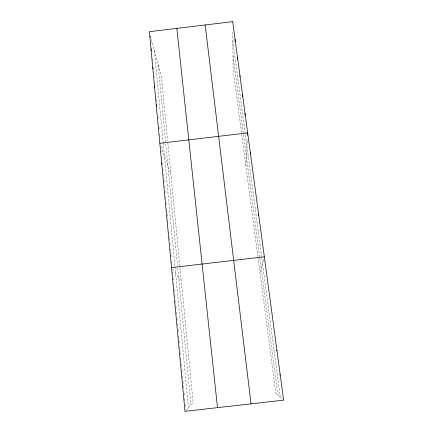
<?xml version="1.0" encoding="UTF-8"?>
<svg xmlns="http://www.w3.org/2000/svg" width="433" height="433" viewBox="0 0 433 433"><rect width="100%" height="100%" fill="white"/><g stroke="black" fill="none" stroke-linecap="round" stroke-linejoin="round"><path stroke-width="0.32" stroke-dasharray="2.17 1.62" d="M245.89 165.72L247.34 138.917M259.914 272.157L263.589 259.416M186.147 410.083L193.15 402.495L167.869 143.112M178.033 337.307L178.818 337.567L178.629 335.564M282.522 399.145L275.853 393.099L257.916 257.002M172.707 269.283L181.335 281.255M160.789 145.975L170.932 174.548M150.397 35.56L161.444 77.198L167.674 141.12M232.862 41.189L261.521 256.049M261.613 256.704L280.351 397.175M232.986 55.738L277.948 394.999M241.495 132.379L233.095 68.636L232.775 31.057M241.76 134.365L257.83 256.347M158.132 64.706L177.503 265.532M177.763 268.2L190.948 404.882M154.392 50.607L163.095 141.921M163.16 142.581L174.932 266.106M174.997 266.76L188.425 407.615M150.457 36.21L150.581 37.519M151.009 42.088L151.133 43.392M151.561 47.96L151.685 49.265M152.616 59.159L152.741 60.485M154.229 76.316L154.354 77.621M154.781 82.178L154.906 83.477M156.394 99.276L156.578 101.268M158.061 117.002L158.186 118.306M158.981 126.766L159.23 129.418M159.663 134.051L159.788 135.377M161.276 151.193L161.401 152.492M161.828 157.055L161.953 158.359M162.938 168.848L163.062 170.174M163.441 174.153L163.566 175.484M163.999 180.128L164.129 181.454M164.562 186.087L164.686 187.397M165.054 191.321L165.179 192.625M165.606 197.204L165.731 198.509M166.164 203.088L166.283 204.392M166.721 209.031L166.846 210.362M167.225 214.357L167.409 216.354M167.787 220.348L167.912 221.68M168.843 231.595L169.032 233.566M169.4 237.506L169.584 239.476M169.958 243.422L170.082 244.732M170.515 249.37L170.645 250.707M171.019 254.723L171.208 256.731M171.587 260.747L171.777 262.75M172.653 272.081L172.843 274.067M173.216 278.035L173.4 280.016M173.714 283.323L173.898 285.309M174.272 289.276L174.461 291.257M174.829 295.192L174.954 296.502M175.387 301.087L175.506 302.396M175.879 306.326L176.063 308.291M176.431 312.22L176.615 314.185M176.994 318.195L177.184 320.198M177.562 324.209L177.687 325.546M178.066 329.551L178.25 331.554M179.132 340.879L179.316 342.866M179.69 346.844L179.879 348.83M180.252 352.803L180.437 354.795M180.75 358.107L180.999 360.754M181.308 364.05L181.557 366.681M181.865 369.966L182.055 371.942M182.423 375.887L182.612 377.857M182.921 381.148L183.164 383.779M183.354 385.749L183.668 389.105M184.047 393.132L184.236 395.145M184.55 398.501L184.804 401.185M185.118 404.541L185.308 406.555"/><path stroke-width="0.65" d="M237.501 59.267L237.511 57.448M239.963 76.966L239.985 75.818M242.448 96.456L242.502 94.508M244.991 115.351L245.062 113.533M247.546 135.15L247.665 132.899L159.837 143.296M250.225 153.91L250.317 152.616M258.377 215.212L258.577 213.972M276.368 350.514L276.941 350.432M171.495 267.594L264.341 256.812M279.626 374.778L280.254 375.038M161.693 163.079L162.159 164.302M156.221 104.781L156.616 106.025M154.467 86.026L154.798 87.13M152.735 67.602L153.071 68.771M151.036 49.486L151.377 50.721M205.166 24.962L251.037 403.854M176.837 28.378L217.496 407.659M235.081 39.398L235.087 41.308M232.694 21.65L149.369 31.685L184.978 411.35L283.631 400.152L232.694 21.65"/></g></svg>
